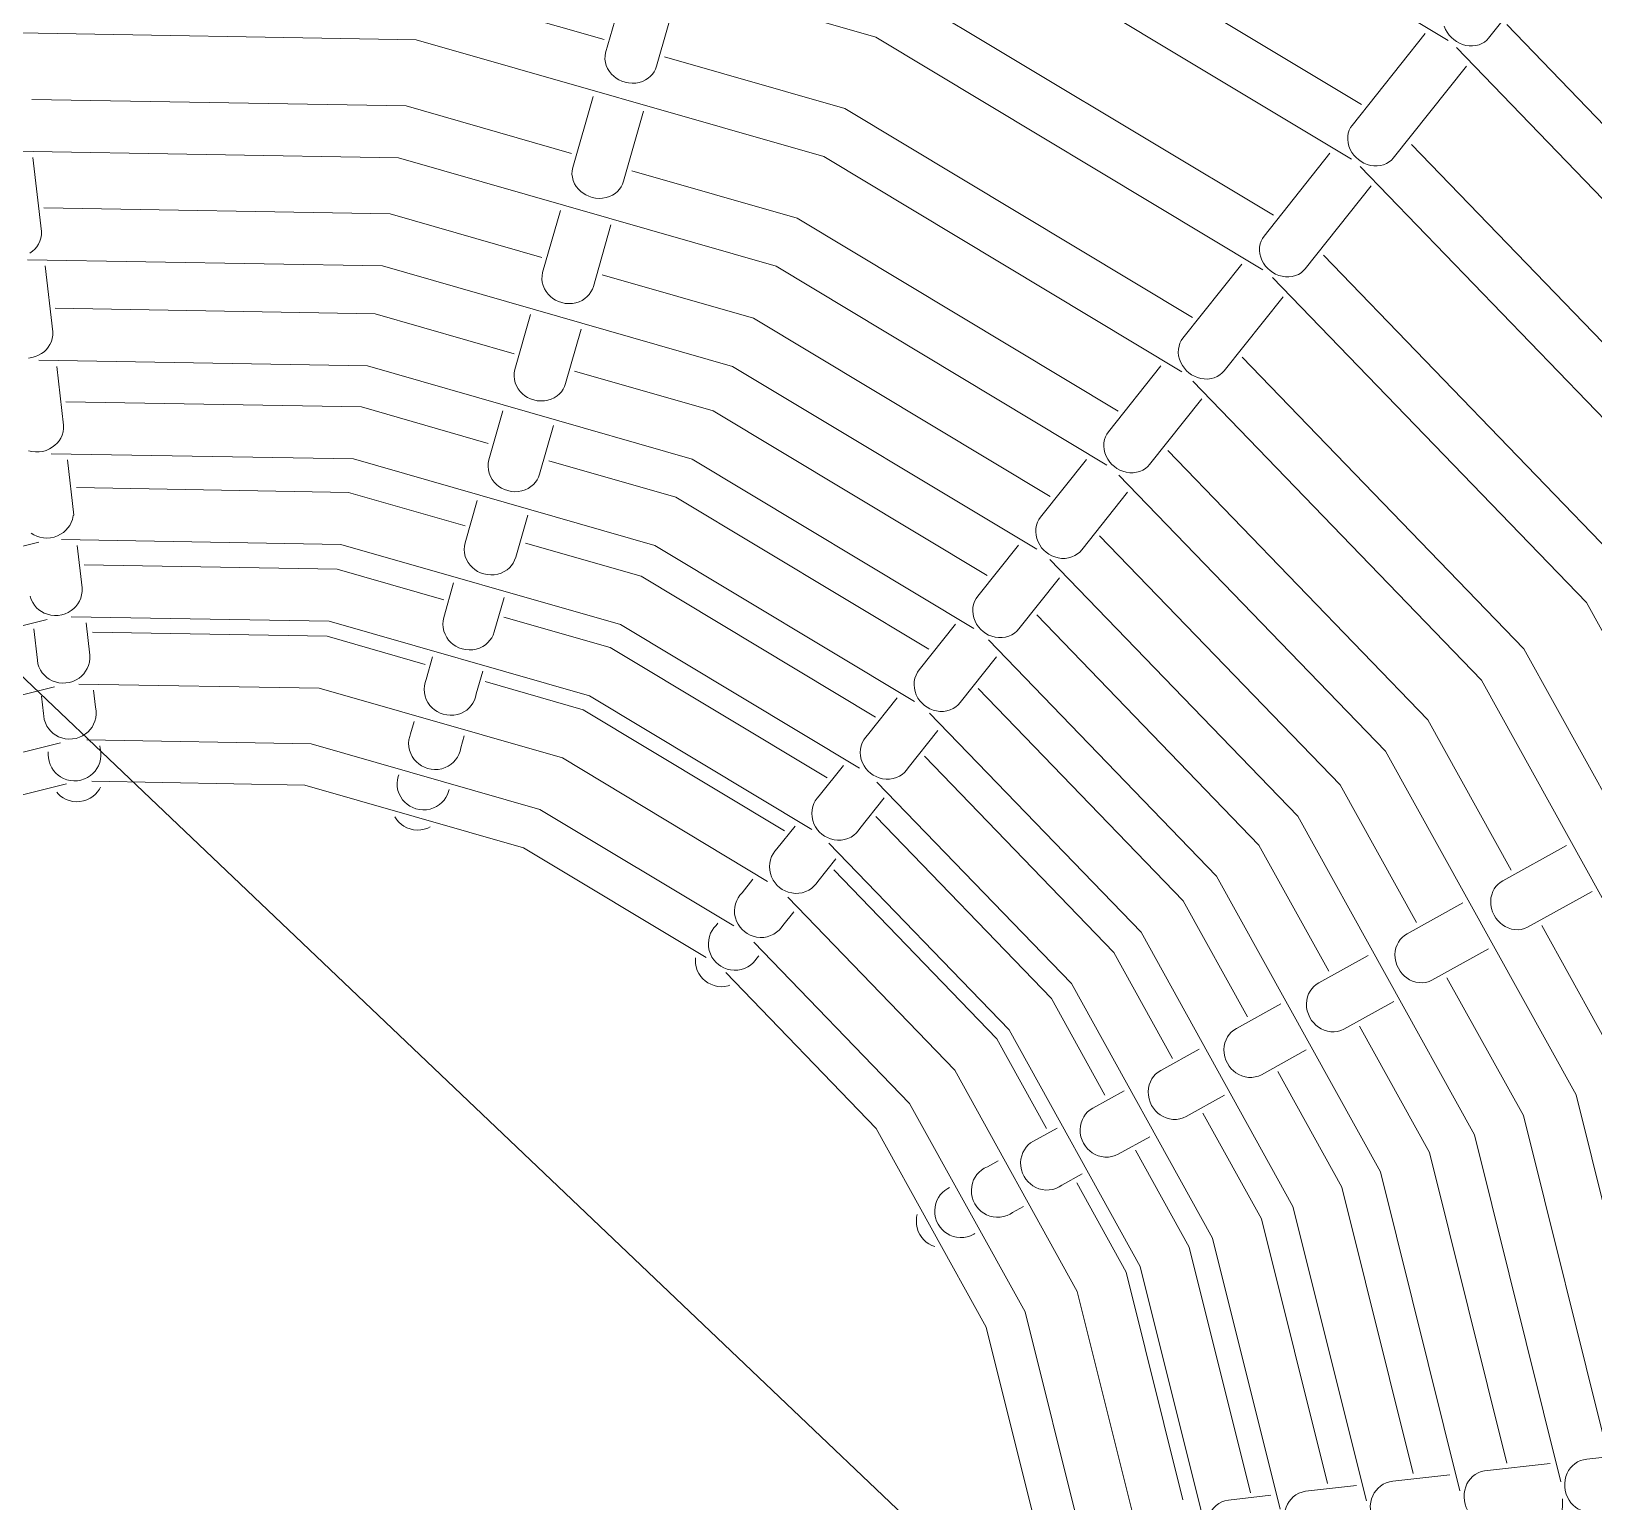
# Model space of a CAD drawing. Header units: millimetres. Extents: x -100577 to 287200, y -212120 to 238461.
# Drawn here: x 58146 to 58681, y 47416 to 47919 of the extents above; entities that cross this region are included whole.
import ezdxf

# ---------------------------------------------------------------- set-up
doc = ezdxf.new("R2010")
doc.units = ezdxf.units.MM
doc.layers.add('11_見えがかり（家具）', color=8, linetype='Continuous', lineweight=9)
doc.layers.add('50_寸法', color=3, linetype='Continuous', lineweight=9)

msp = doc.modelspace()

# ---------------------------------------------------------------- linework, layer by layer
at = {"layer": '11_見えがかり（家具）'}
for points in [[(58631.5, 47915.69), (58475.68, 48009.31), (58299.66, 48059.78), (58118.29, 48062.95)], [(58598.34, 47875.01), (58454.79, 47961.26), (58291.91, 48007.96), (58124.46, 48010.89)], [(58568.03, 47837.19), (58435.47, 47916.84), (58284.75, 47960.06), (58129.54, 47962.77)], [(58375.17, 47952.7), (58442.65, 47933.35), (58571.61, 47855.86)], [(58508.79, 47949.63), (58601.76, 47893.77)], [(58672.86, 47951.11), (58645.28, 47916.44), (58644.65, 47915.75), (58643.9, 47915.13), (58643.02, 47914.61), (58642.03, 47914.2), (58640.95, 47913.92), (58639.82, 47913.8), (58638.65, 47913.84), (58637.49, 47914.02), (58636.36, 47914.35), (58635.29, 47914.81), (58634.31, 47915.36), (58633.43, 47915.99), (58632.61, 47916.71), (58631.85, 47917.54), (58631.17, 47918.48), (58630.6, 47919.5), (58630.15, 47920.6)], [(58141.96, 47936.17), (58280.82, 47933.75), (58342.57, 47916.04)], [(58368.21, 47934.05), (58360.41, 47906.86), (58360.08, 47905.87), (58359.62, 47904.97), (58359.06, 47904.16), (58358.4, 47903.43), (58357.6, 47902.76), (58356.68, 47902.17), (58355.64, 47901.68), (58354.52, 47901.33), (58353.32, 47901.12), (58352.1, 47901.06), (58350.88, 47901.16), (58349.7, 47901.39), (58348.59, 47901.76), (58347.56, 47902.23), (58346.64, 47902.79), (58345.79, 47903.43), (58345, 47904.2), (58344.29, 47905.07), (58343.7, 47906.05), (58343.23, 47907.09), (58342.93, 47908.19), (58342.79, 47909.3), (58342.82, 47910.41), (58343.01, 47911.47), (58350.91, 47939.01)], [(58651.51, 47921.14), (58733.98, 47835.75)], [(58540.33, 47802.24), (58417.68, 47875.94), (58278.16, 47915.94), (58135.82, 47918.43)], [(58597.49, 47879.53), (58597.2, 47880.67), (58597.06, 47881.81), (58597.1, 47882.93), (58597.28, 47883.99), (58597.6, 47884.98), (58598.04, 47885.86), (58598.58, 47886.64), (58623.6, 47918.1)], [(58363.22, 47910.12), (58424.86, 47892.44), (58543.97, 47820.88)], [(58892.26, 47448.09), (58848.62, 47623.12), (58759.84, 47783.28), (58634.29, 47913.29)], [(58637.69, 47906.89), (58612.67, 47875.44), (58612.03, 47874.74), (58611.26, 47874.11), (58610.38, 47873.57), (58609.38, 47873.15), (58608.3, 47872.87), (58607.16, 47872.74), (58605.98, 47872.77), (58604.82, 47872.95), (58603.68, 47873.28), (58602.61, 47873.73), (58601.63, 47874.28), (58600.75, 47874.91), (58599.94, 47875.63), (58599.18, 47876.46), (58598.5, 47877.4), (58597.93, 47878.43), (58597.49, 47879.53)], [(58146.6, 47895.51), (58274.77, 47893.28), (58331.36, 47877.05)], [(58356.02, 47891.54), (58349.13, 47867.5), (58348.78, 47866.5), (58348.32, 47865.59), (58347.76, 47864.77), (58347.09, 47864.03), (58346.28, 47863.35), (58345.35, 47862.76), (58344.31, 47862.27), (58343.18, 47861.91), (58341.99, 47861.7), (58340.76, 47861.64), (58339.54, 47861.74), (58338.36, 47861.98), (58337.25, 47862.35), (58336.23, 47862.82), (58335.31, 47863.39), (58334.47, 47864.04), (58333.68, 47864.82), (58332.97, 47865.7), (58332.38, 47866.68), (58331.93, 47867.74), (58331.63, 47868.85), (58331.5, 47869.98), (58331.54, 47871.09), (58331.74, 47872.16), (58338.72, 47896.5)], [(58514.65, 47770.34), (58401.37, 47838.41), (58272.11, 47875.47), (58140.38, 47877.77)], [(58567.28, 47841.56), (58567, 47842.7), (58566.87, 47843.86), (58566.91, 47844.98), (58567.1, 47846.06), (58567.44, 47847.05), (58567.88, 47847.94), (58568.43, 47848.73), (58590.98, 47877.09)], [(58618.9, 47880.14), (58694.24, 47802.12)], [(58146.96, 47875.66), (58149.85, 47850.27), (58149.84, 47849.14), (58149.66, 47848.03), (58149.32, 47846.96), (58148.85, 47845.97), (58148.26, 47845.08), (58147.59, 47844.29), (58146.82, 47843.57), (58145.93, 47842.92)], [(58352.04, 47871.12), (58408.55, 47854.92), (58518.49, 47788.86)], [(58840.38, 47441.44), (58799.87, 47603.92), (58717.72, 47752.11), (58601.39, 47872.58)], [(58605.07, 47865.89), (58582.51, 47837.53), (58581.87, 47836.82), (58581.1, 47836.18), (58580.2, 47835.64), (58579.2, 47835.21), (58578.11, 47834.92), (58576.96, 47834.78), (58575.78, 47834.8), (58574.61, 47834.98), (58573.47, 47835.3), (58572.4, 47835.74), (58571.42, 47836.3), (58570.53, 47836.92), (58569.72, 47837.64), (58568.96, 47838.48), (58568.29, 47839.42), (58567.72, 47840.46), (58567.28, 47841.56)], [(58150.65, 47858.38), (58269.25, 47856.31), (58321.13, 47841.44)], [(58344.84, 47852.54), (58338.82, 47831.54), (58338.47, 47830.53), (58337.99, 47829.61), (58337.42, 47828.79), (58336.75, 47828.04), (58335.94, 47827.36), (58335.01, 47826.75), (58333.96, 47826.26), (58332.83, 47825.9), (58331.63, 47825.68), (58330.4, 47825.63), (58329.18, 47825.72), (58328, 47825.97), (58326.89, 47826.34), (58325.87, 47826.83), (58324.96, 47827.39), (58324.12, 47828.06), (58323.33, 47828.84), (58322.63, 47829.73), (58322.05, 47830.73), (58321.61, 47831.8), (58321.32, 47832.92), (58321.19, 47834.05), (58321.24, 47835.18), (58321.45, 47836.26), (58327.54, 47857.5)], [(58266.59, 47838.51), (58145.07, 47840.63)], [(58539.47, 47806.59), (58539.19, 47807.74), (58539.07, 47808.9), (58539.12, 47810.04), (58539.32, 47811.12), (58539.65, 47812.12), (58540.11, 47813.03), (58540.66, 47813.83), (58560.83, 47839.18)], [(58588.74, 47842.23), (58693.25, 47734.01), (58727.16, 47672.83)], [(58151.19, 47838.52), (58153.76, 47815.96), (58153.76, 47814.81), (58153.59, 47813.69), (58153.26, 47812.61), (58152.79, 47811.61), (58152.21, 47810.7), (58151.55, 47809.89), (58150.79, 47809.17), (58149.9, 47808.51), (58148.89, 47807.94), (58147.79, 47807.48), (58146.6, 47807.15), (58145.38, 47806.98)], [(58490.62, 47741.55), (58386.46, 47804.14), (58266.59, 47838.51)], [(58341.83, 47835.5), (58393.64, 47820.64), (58495.21, 47759.61)], [(58792.19, 47436.21), (58754.8, 47586.17), (58678.78, 47723.3), (58571.36, 47834.54)], [(58154.59, 47824.02), (58264.14, 47822.11), (58311.66, 47808.48)], [(58574.92, 47827.98), (58554.75, 47802.62), (58554.09, 47801.9), (58553.31, 47801.26), (58552.41, 47800.7), (58551.4, 47800.26), (58550.31, 47799.97), (58549.15, 47799.82), (58547.97, 47799.83), (58546.79, 47800), (58545.65, 47800.32), (58544.58, 47800.76), (58543.59, 47801.31), (58542.71, 47801.94), (58541.9, 47802.66), (58541.14, 47803.5), (58540.47, 47804.45), (58539.9, 47805.48), (58539.47, 47806.59)], [(58334.63, 47816.92), (58329.28, 47798.27), (58328.92, 47797.25), (58328.44, 47796.32), (58327.86, 47795.49), (58327.18, 47794.74), (58326.37, 47794.04), (58325.43, 47793.43), (58324.38, 47792.94), (58323.24, 47792.57), (58322.04, 47792.36), (58320.81, 47792.3), (58319.59, 47792.4), (58318.41, 47792.65), (58317.3, 47793.02), (58316.28, 47793.51), (58315.37, 47794.09), (58314.54, 47794.76), (58313.76, 47795.55), (58313.07, 47796.45), (58312.49, 47797.45), (58312.05, 47798.54), (58311.77, 47799.67), (58311.65, 47800.82), (58311.71, 47801.96), (58311.92, 47803.05), (58317.32, 47821.88)], [(58560.98, 47807.32), (58657.4, 47707.48), (58688.49, 47651.39)], [(58155.11, 47804.16), (58157.41, 47784.01), (58157.41, 47782.85), (58157.25, 47781.71), (58156.93, 47780.62), (58156.47, 47779.6), (58155.9, 47778.68), (58155.24, 47777.87), (58154.48, 47777.13), (58153.59, 47776.46), (58152.59, 47775.87), (58151.49, 47775.41), (58150.31, 47775.07), (58149.08, 47774.89), (58147.84, 47774.87), (58146.63, 47775.01), (58145.47, 47775.29)], [(58469.09, 47714.49), (58372.68, 47772.42), (58261.48, 47804.31), (58148.96, 47806.27)], [(58332.39, 47802.54), (58379.85, 47788.93), (58473.68, 47732.55)], [(58513.95, 47774.51), (58513.68, 47775.67), (58513.56, 47776.83), (58513.61, 47777.98), (58513.82, 47779.07), (58514.17, 47780.08), (58514.63, 47781), (58515.19, 47781.8), (58533.06, 47804.28)], [(58747.97, 47430.77), (58713.3, 47569.82), (58642.93, 47696.77), (58544.1, 47799.1)], [(58158.26, 47792.03), (58259.38, 47790.26), (58302.84, 47777.8)], [(58547.15, 47793.07), (58529.27, 47770.6), (58528.61, 47769.87), (58527.83, 47769.21), (58526.92, 47768.65), (58525.9, 47768.2), (58524.8, 47767.9), (58523.64, 47767.74), (58522.45, 47767.75), (58521.27, 47767.92), (58520.12, 47768.23), (58519.05, 47768.67), (58518.06, 47769.22), (58517.18, 47769.84), (58516.36, 47770.56), (58515.61, 47771.4), (58514.94, 47772.35), (58514.38, 47773.4), (58513.95, 47774.51)], [(58325.18, 47783.96), (58320.39, 47767.29), (58320.03, 47766.26), (58319.54, 47765.32), (58318.96, 47764.48), (58318.27, 47763.72), (58317.45, 47763.02), (58316.51, 47762.4), (58315.45, 47761.9), (58314.31, 47761.53), (58313.11, 47761.31), (58311.88, 47761.26), (58310.66, 47761.36), (58309.48, 47761.61), (58308.37, 47761.99), (58307.35, 47762.49), (58306.44, 47763.07), (58305.61, 47763.74), (58304.84, 47764.54), (58304.15, 47765.46), (58303.58, 47766.47), (58303.15, 47767.56), (58302.88, 47768.71), (58302.77, 47769.87), (58302.83, 47771.02), (58303.06, 47772.12), (58307.87, 47788.92)], [(58535.51, 47775.3), (58624.51, 47683.14), (58653, 47631.73)], [(58158.76, 47772.17), (58160.92, 47753.17), (58160.76, 47753.15), (58160.45, 47751.72), (58160.06, 47750.67), (58159.55, 47749.71), (58158.95, 47748.85), (58158.24, 47748.06), (58157.4, 47747.33), (58156.44, 47746.68), (58155.37, 47746.15), (58154.21, 47745.74), (58153, 47745.49), (58151.76, 47745.4), (58150.54, 47745.46), (58149.36, 47745.68), (58148.26, 47746.04), (58147.24, 47746.51), (58146.34, 47747.06)], [(58448.79, 47689.44), (58359.83, 47742.89), (58256.72, 47772.46), (58153.19, 47774.27)], [(58323.59, 47771.85), (58367.01, 47759.4), (58453.62, 47707.36)], [(58490.64, 47745.2), (58490.37, 47746.36), (58490.26, 47747.54), (58490.32, 47748.69), (58490.53, 47749.79), (58490.89, 47750.81), (58491.36, 47751.74), (58491.92, 47752.55), (58507.59, 47772.25)], [(58707.24, 47426.4), (58675.23, 47554.82), (58610.04, 47672.43), (58518.74, 47766.97)], [(58161.85, 47762.65), (58255.01, 47761.03), (58294.95, 47749.57)], [(58521.68, 47761.05), (58506.01, 47741.35), (58505.34, 47740.61), (58504.55, 47739.95), (58503.63, 47739.37), (58502.61, 47738.92), (58501.5, 47738.6), (58500.33, 47738.44), (58499.13, 47738.44), (58497.95, 47738.6), (58496.8, 47738.91), (58495.72, 47739.35), (58494.74, 47739.89), (58493.85, 47740.52), (58493.04, 47741.24), (58492.29, 47742.08), (58491.62, 47743.03), (58491.06, 47744.08), (58490.64, 47745.2)], [(58316.38, 47753.27), (58312.24, 47738.84), (58311.86, 47737.8), (58311.37, 47736.85), (58310.78, 47736), (58310.09, 47735.24), (58309.26, 47734.53), (58308.31, 47733.91), (58307.25, 47733.4), (58306.1, 47733.03), (58304.9, 47732.81), (58303.67, 47732.75), (58302.45, 47732.86), (58301.27, 47733.11), (58300.16, 47733.5), (58299.15, 47734), (58298.24, 47734.59), (58297.41, 47735.27), (58296.65, 47736.08), (58295.97, 47737), (58295.4, 47738.03), (58294.98, 47739.13), (58294.71, 47740.29), (58294.61, 47741.46), (58294.69, 47742.62), (58294.92, 47743.74), (58299.07, 47758.23)], [(58148.95, 47744), (58056.2, 47720.88), (57969.13, 47672.61), (57900.13, 47605.98)], [(58162.11, 47742.8), (58163.76, 47728.31), (58163.78, 47727.13), (58163.63, 47725.96), (58163.32, 47724.84), (58162.88, 47723.8), (58162.32, 47722.85), (58161.67, 47722.01), (58160.93, 47721.25), (58160.05, 47720.56), (58159.06, 47719.95), (58157.96, 47719.47), (58156.79, 47719.12), (58155.56, 47718.92), (58154.32, 47718.89), (58153.11, 47719.02), (58151.94, 47719.3), (58150.85, 47719.71), (58149.87, 47720.24), (58149, 47720.85), (58148.21, 47721.56), (58147.5, 47722.39), (58146.87, 47723.33), (58146.38, 47724.37), (58146.02, 47725.49)], [(58429.93, 47666.58), (58348.05, 47715.78), (58252.35, 47743.22), (58156.75, 47744.89)], [(58315.53, 47743.67), (58355.23, 47732.29), (58435.39, 47684.12)], [(58468.76, 47721.59), (58468.98, 47722.7), (58469.34, 47723.73), (58469.82, 47724.66), (58470.39, 47725.49), (58484.32, 47743)], [(58512.15, 47746.14), (58594.46, 47660.9), (58620.59, 47613.76)], [(58670.05, 47422.41), (58640.45, 47541.12), (58579.99, 47650.2), (58495.12, 47738.08)], [(58164.5, 47736.24), (58251.08, 47734.73), (58287.62, 47724.25)], [(58308.3, 47725.1), (58304.9, 47713.25), (58304.52, 47712.2), (58304.02, 47711.24), (58303.42, 47710.39), (58302.72, 47709.61), (58301.89, 47708.89), (58300.93, 47708.27), (58299.87, 47707.76), (58298.72, 47707.38), (58297.51, 47707.16), (58296.28, 47707.11), (58295.06, 47707.21), (58293.88, 47707.47), (58292.77, 47707.86), (58291.76, 47708.37), (58290.86, 47708.96), (58290.04, 47709.65), (58289.27, 47710.47), (58288.6, 47711.4), (58288.04, 47712.44), (58287.63, 47713.56), (58287.37, 47714.73), (58287.28, 47715.91), (58287.36, 47717.09), (58287.6, 47718.21), (58290.99, 47730.06)], [(58498.41, 47731.8), (58484.48, 47714.28), (58483.81, 47713.54), (58483.01, 47712.87), (58482.08, 47712.28), (58481.05, 47711.82), (58479.93, 47711.49), (58478.76, 47711.33), (58477.56, 47711.32), (58476.37, 47711.47), (58475.22, 47711.78), (58474.14, 47712.21), (58473.15, 47712.76), (58472.26, 47713.38), (58471.45, 47714.1), (58470.7, 47714.95), (58470.03, 47715.9), (58469.48, 47716.95), (58469.06, 47718.08), (58468.8, 47719.25), (58468.7, 47720.43), (58468.76, 47721.59)], [(58151.84, 47717.55), (58065.95, 47696.14), (57984.94, 47651.24), (57921.04, 47589.53)], [(58165.12, 47716.38), (58166.38, 47705.32), (58166.41, 47704.12), (58166.27, 47702.94), (58165.97, 47701.81), (58165.53, 47700.75), (58164.98, 47699.79), (58164.34, 47698.94), (58163.6, 47698.17), (58162.73, 47697.46), (58161.74, 47696.85), (58160.65, 47696.35), (58159.47, 47695.99), (58158.25, 47695.79), (58157.01, 47695.75), (58155.79, 47695.88), (58154.62, 47696.16), (58153.54, 47696.57), (58152.55, 47697.09), (58151.67, 47697.71), (58150.88, 47698.42), (58150.16, 47699.26), (58149.53, 47700.21), (58149.02, 47701.26), (58148.66, 47702.39), (58148.46, 47703.57), (58147.23, 47714.35)], [(58413.59, 47645.65), (58337.45, 47691.4), (58248.42, 47716.93), (58160.04, 47718.47)], [(58308.13, 47718.37), (58344.62, 47707.91), (58418.81, 47663.33)], [(58448.97, 47692.82), (58448.71, 47693.99), (58448.62, 47695.18), (58448.69, 47696.35), (58448.92, 47697.47), (58449.28, 47698.51), (58449.77, 47699.45), (58450.35, 47700.29), (58462.8, 47715.94)], [(58490.63, 47719.07), (58566.66, 47640.33), (58590.6, 47597.15)], [(58167.36, 47713.2), (58247.65, 47711.79), (58281.23, 47702.16)], [(58635.5, 47419.26), (58608.28, 47528.45), (58552.19, 47629.63), (58474.06, 47710.54)], [(58300.96, 47699.78), (58298.75, 47692.07), (58298.5, 47690.93), (58298.11, 47689.86), (58297.6, 47688.89), (58297, 47688.03), (58296.29, 47687.25), (58295.45, 47686.53), (58294.49, 47685.89), (58293.42, 47685.38), (58292.27, 47685), (58291.06, 47684.78), (58289.83, 47684.72), (58288.6, 47684.83), (58287.43, 47685.09), (58286.32, 47685.49), (58285.32, 47686), (58284.42, 47686.6), (58283.6, 47687.3), (58282.84, 47688.13), (58282.17, 47689.07), (58281.62, 47690.12), (58281.21, 47691.25), (58280.96, 47692.43), (58280.88, 47693.63), (58280.97, 47694.81), (58281.21, 47695.95), (58281.58, 47696.96), (58283.8, 47704.7)], [(58476.88, 47704.73), (58464.43, 47689.08), (58463.75, 47688.33), (58462.94, 47687.64), (58462.01, 47687.05), (58460.98, 47686.58), (58459.85, 47686.25), (58458.67, 47686.07), (58457.47, 47686.06), (58456.27, 47686.21), (58455.12, 47686.51), (58454.04, 47686.94), (58453.04, 47687.48), (58452.16, 47688.11), (58451.35, 47688.83), (58450.6, 47689.67), (58449.93, 47690.63), (58449.38, 47691.69), (58448.97, 47692.82)], [(58154.34, 47694.48), (58074.45, 47674.56), (57998.74, 47632.59), (57939.53, 47575.42)], [(58398.48, 47627.9), (58328.2, 47670.13), (58244.99, 47693.99), (58162.69, 47695.43)], [(58301.82, 47696.26), (58335.38, 47686.64), (58404.31, 47645.22)], [(58167.67, 47693.34), (58168.34, 47687.47), (58168.55, 47686.28), (58168.58, 47685.07), (58168.45, 47683.88), (58168.16, 47682.73), (58167.73, 47681.66), (58167.19, 47680.69), (58166.55, 47679.83), (58165.82, 47679.04), (58164.95, 47678.33), (58163.97, 47677.7), (58162.88, 47677.19), (58161.71, 47676.83), (58160.48, 47676.62), (58159.25, 47676.57), (58158.02, 47676.7), (58156.85, 47676.97), (58155.76, 47677.39), (58154.77, 47677.91), (58153.89, 47678.53), (58153.1, 47679.25), (58152.37, 47680.09), (58151.73, 47681.05), (58151.22, 47682.11), (58150.85, 47683.25), (58150.64, 47684.45), (58150.61, 47685.31), (58149.93, 47691.32)], [(58430.26, 47673.18), (58430.49, 47674.31), (58430.87, 47675.36), (58431.36, 47676.31), (58431.95, 47677.15), (58432.63, 47677.91), (58442.81, 47690.7)], [(58470.59, 47693.86), (58540.78, 47621.18), (58562.77, 47581.5)], [(58603.45, 47415.82), (58578.32, 47516.65), (58526.31, 47610.47), (58453.86, 47685.5)], [(58294.62, 47677.68), (58293.45, 47673.58), (58293.2, 47672.44), (58292.8, 47671.36), (58292.28, 47670.38), (58291.67, 47669.51), (58290.96, 47668.72), (58290.12, 47667.99), (58289.15, 47667.35), (58288.08, 47666.83), (58286.92, 47666.45), (58285.71, 47666.23), (58284.47, 47666.17), (58283.25, 47666.28), (58282.07, 47666.55), (58280.97, 47666.95), (58279.97, 47667.47), (58279.07, 47668.08), (58278.25, 47668.78), (58277.5, 47669.62), (58276.84, 47670.57), (58276.29, 47671.63), (58275.89, 47672.77), (58275.65, 47673.97), (58275.58, 47675.18), (58275.67, 47676.37), (58275.93, 47677.52), (58276.26, 47678.43), (58277.46, 47682.6)], [(58456.79, 47679.58), (58446.62, 47666.79), (58446.03, 47665.95), (58445.34, 47665.19), (58444.53, 47664.49), (58443.59, 47663.89), (58442.55, 47663.41), (58441.41, 47663.07), (58440.23, 47662.88), (58439.02, 47662.86), (58437.82, 47663.01), (58436.66, 47663.3), (58435.58, 47663.73), (58434.58, 47664.27), (58433.7, 47664.9), (58432.89, 47665.62), (58432.14, 47666.47), (58431.48, 47667.43), (58430.93, 47668.49), (58430.52, 47669.62), (58430.27, 47670.81), (58430.18, 47672.01), (58430.26, 47673.18)], [(58156.34, 47675.36), (58081.48, 47656.69), (58010.16, 47617.16), (57954.97, 47563.86)], [(58169.84, 47674.26), (58169.94, 47673.34), (58170.16, 47672.14), (58170.2, 47670.91), (58170.08, 47669.71), (58169.8, 47668.55), (58169.38, 47667.47), (58168.84, 47666.48), (58168.21, 47665.61), (58167.48, 47664.81), (58166.62, 47664.09), (58165.63, 47663.45), (58164.55, 47662.93), (58163.38, 47662.56), (58162.16, 47662.34), (58160.92, 47662.29), (58159.7, 47662.41), (58158.53, 47662.68), (58157.43, 47663.1), (58156.44, 47663.63), (58155.55, 47664.25), (58154.75, 47664.97), (58154.02, 47665.81), (58153.37, 47666.78), (58152.85, 47667.85), (58152.48, 47669.01), (58152.26, 47670.21), (58152.22, 47671.23), (58152.11, 47672.24)], [(58386.91, 47612.64), (58320.54, 47652.52), (58242.15, 47675), (58165.43, 47676.34)], [(58452.17, 47670.74), (58517.02, 47603.6), (58537.13, 47567.32)], [(58289.41, 47659.37), (58289.25, 47658.67), (58288.84, 47657.59), (58288.32, 47656.6), (58287.71, 47655.72), (58286.99, 47654.92), (58286.14, 47654.19), (58285.17, 47653.55), (58284.09, 47653.02), (58282.93, 47652.64), (58281.71, 47652.42), (58280.48, 47652.36), (58279.25, 47652.47), (58278.08, 47652.74), (58276.98, 47653.15), (58275.98, 47653.67), (58275.08, 47654.28), (58274.27, 47655), (58273.52, 47655.84), (58272.87, 47656.81), (58272.33, 47657.88), (58271.93, 47659.03), (58271.7, 47660.23), (58271.64, 47661.46), (58271.74, 47662.67), (58272, 47663.83), (58272.18, 47664.31)], [(58413.68, 47652.34), (58413.92, 47653.47), (58414.3, 47654.53), (58414.8, 47655.49), (58415.39, 47656.34), (58416.09, 47657.11), (58424.41, 47667.57)], [(58158.47, 47661.3), (58086.72, 47643.41), (58018.65, 47605.68), (57966.17, 47554.99)], [(58170.04, 47660.1), (58169.69, 47659.43), (58169.06, 47658.54), (58168.34, 47657.73), (58167.49, 47656.99), (58166.51, 47656.34), (58165.43, 47655.81), (58164.26, 47655.43), (58163.04, 47655.2), (58161.81, 47655.14), (58160.58, 47655.25), (58159.41, 47655.52), (58158.31, 47655.93), (58157.31, 47656.46), (58156.42, 47657.08), (58155.61, 47657.8), (58155.1, 47658.39)], [(58377.39, 47601.84), (58314.85, 47639.42), (58240.04, 47660.87), (58167.17, 47662.15)], [(58573.94, 47413.07), (58550.81, 47505.81), (58502.55, 47592.89), (58435.92, 47661.88)], [(58438.39, 47656.45), (58430.07, 47645.99), (58429.48, 47645.14), (58428.79, 47644.37), (58427.96, 47643.67), (58427.02, 47643.06), (58425.96, 47642.56), (58424.83, 47642.21), (58423.63, 47642.02), (58422.42, 47642), (58421.21, 47642.13), (58420.05, 47642.42), (58418.97, 47642.85), (58417.97, 47643.39), (58417.09, 47644.01), (58416.28, 47644.74), (58415.53, 47645.58), (58414.87, 47646.55), (58414.32, 47647.61), (58413.92, 47648.75), (58413.67, 47649.95), (58413.59, 47651.15), (58413.68, 47652.34)], [(58282.89, 47646.51), (58282.09, 47646.11), (58280.92, 47645.73), (58279.7, 47645.5), (58278.46, 47645.45), (58277.24, 47645.56), (58276.07, 47645.83), (58274.97, 47646.24), (58273.97, 47646.77), (58273.08, 47647.39), (58272.27, 47648.12), (58271.53, 47648.97), (58270.88, 47649.94), (58270.87, 47649.95)], [(58421.84, 47635.64), (58415.64, 47627.85), (58415.04, 47626.99), (58414.34, 47626.21), (58413.51, 47625.5), (58412.56, 47624.88), (58411.5, 47624.38), (58410.35, 47624.02), (58409.15, 47623.82), (58407.93, 47623.78), (58406.72, 47623.92), (58405.56, 47624.2), (58404.47, 47624.62), (58403.47, 47625.16), (58402.59, 47625.79), (58401.78, 47626.51), (58401.03, 47627.36), (58400.37, 47628.33), (58399.83, 47629.4), (58399.43, 47630.54), (58399.19, 47631.74), (58399.12, 47632.96), (58399.21, 47634.15), (58399.46, 47635.3), (58399.85, 47636.36), (58400.36, 47637.33), (58400.96, 47638.19), (58401.66, 47638.97), (58407.85, 47646.76)], [(58435.52, 47650.04), (58495.64, 47587.78), (58513.97, 47554.71)], [(58547.37, 47410.65), (58526.07, 47496.07), (58481.17, 47577.07), (58419.47, 47640.97)], [(58646.02, 47621.02), (58646.12, 47622.2), (58646.36, 47623.33), (58646.73, 47624.37), (58647.21, 47625.3), (58647.78, 47626.12), (58648.45, 47626.85), (58649.23, 47627.51), (58650.13, 47628.07), (58672, 47640.19)], [(58421.13, 47631.84), (58477, 47573.99), (58493.99, 47543.33)], [(58387.48, 47620.24), (58387.88, 47621.32), (58388.39, 47622.3), (58389, 47623.16), (58389.71, 47623.95), (58393.42, 47628.61)], [(58407.4, 47617.49), (58403.7, 47612.83), (58403.09, 47611.96), (58402.38, 47611.17), (58401.54, 47610.45), (58400.58, 47609.82), (58399.51, 47609.31), (58398.36, 47608.94), (58397.16, 47608.73), (58395.93, 47608.69), (58394.72, 47608.82), (58393.55, 47609.1), (58392.46, 47609.52), (58391.46, 47610.06), (58390.57, 47610.68), (58389.76, 47611.41), (58389.02, 47612.26), (58388.36, 47613.23), (58387.83, 47614.3), (58387.43, 47615.45), (58387.19, 47616.66), (58387.13, 47617.88), (58387.23, 47619.08), (58387.48, 47620.24)], [(58524.41, 47407.71), (58504.5, 47487.57), (58462.53, 47563.28), (58405.35, 47622.49)], [(58613.6, 47605.15), (58613.98, 47606.19), (58614.47, 47607.13), (58615.05, 47607.96), (58615.72, 47608.7), (58616.51, 47609.37), (58617.42, 47609.94), (58636.52, 47620.53)], [(58680.73, 47624.45), (58658.58, 47612.18), (58657.58, 47611.74), (58656.51, 47611.46), (58655.38, 47611.33), (58654.23, 47611.37), (58653.1, 47611.57), (58652.01, 47611.93), (58650.99, 47612.41), (58650.06, 47613.01), (58649.23, 47613.68), (58648.48, 47614.45), (58647.78, 47615.34), (58647.17, 47616.34), (58646.67, 47617.44), (58646.3, 47618.6), (58646.08, 47619.81), (58646.02, 47621.02)], [(58378.31, 47607.87), (58378.57, 47609.03), (58378.97, 47610.12), (58379.5, 47611.11), (58380.11, 47611.99), (58380.83, 47612.78), (58381.46, 47613.58)], [(58663.53, 47612.73), (58691.97, 47561.42), (58722.99, 47437.04)], [(58395.45, 47602.46), (58394.81, 47601.66), (58394.2, 47600.78), (58393.48, 47599.99), (58392.64, 47599.26), (58391.67, 47598.62), (58390.59, 47598.1), (58389.44, 47597.72), (58388.22, 47597.51), (58386.99, 47597.46), (58385.77, 47597.58), (58384.6, 47597.86), (58383.51, 47598.27), (58382.51, 47598.81), (58381.62, 47599.43), (58380.82, 47600.16), (58380.07, 47601.01), (58379.42, 47601.98), (58378.89, 47603.06), (58378.49, 47604.22), (58378.26, 47605.43), (58378.2, 47606.66), (58378.31, 47607.87)], [(58505.46, 47405), (58486.63, 47480.53), (58447.09, 47551.86), (58393.74, 47607.11)], [(58645.24, 47604.78), (58625.92, 47594.07), (58624.91, 47593.63), (58623.83, 47593.33), (58622.69, 47593.19), (58621.53, 47593.22), (58620.39, 47593.42), (58619.29, 47593.76), (58618.26, 47594.24), (58617.33, 47594.83), (58616.49, 47595.5), (58615.73, 47596.26), (58615.03, 47597.15), (58614.42, 47598.14), (58613.91, 47599.24), (58613.54, 47600.41), (58613.32, 47601.61), (58613.26, 47602.83), (58613.36, 47604.02), (58613.6, 47605.15)], [(58385.56, 47592.31), (58384.98, 47592.12), (58383.76, 47591.9), (58382.52, 47591.84), (58381.3, 47591.96), (58380.13, 47592.23), (58379.03, 47592.65), (58378.03, 47593.18), (58377.14, 47593.8), (58376.34, 47594.53), (58375.59, 47595.38), (58374.94, 47596.36), (58374.41, 47597.44), (58374.03, 47598.6), (58373.8, 47599.82), (58373.74, 47601.06), (58373.8, 47601.67)], [(58583.3, 47588.32), (58583.68, 47589.37), (58584.17, 47590.32), (58584.75, 47591.15), (58585.43, 47591.9), (58586.23, 47592.58), (58587.14, 47593.16), (58604.11, 47602.56)], [(58491.24, 47403.5), (58473.34, 47475.3), (58435.61, 47543.36), (58384.15, 47596.66)], [(58631.03, 47594.93), (58657.2, 47547.72), (58685.86, 47432.76)], [(58612.84, 47586.82), (58595.7, 47577.32), (58594.68, 47576.87), (58593.59, 47576.56), (58592.44, 47576.41), (58591.28, 47576.43), (58590.12, 47576.61), (58589.02, 47576.95), (58587.98, 47577.42), (58587.03, 47578), (58586.19, 47578.67), (58585.43, 47579.43), (58584.72, 47580.31), (58584.1, 47581.3), (58583.6, 47582.4), (58583.23, 47583.56), (58583.01, 47584.77), (58582.95, 47585.99), (58583.05, 47587.18), (58583.3, 47588.32)], [(58555.45, 47573.7), (58555.95, 47574.66), (58556.54, 47575.5), (58557.22, 47576.26), (58558.03, 47576.94), (58558.95, 47577.53), (58574.12, 47585.94)], [(58601.06, 47578.28), (58625.02, 47535.05), (58651.53, 47428.74)], [(58582.85, 47570.2), (58567.56, 47561.72), (58566.54, 47561.26), (58565.43, 47560.94), (58564.28, 47560.78), (58563.1, 47560.79), (58561.94, 47560.96), (58560.82, 47561.29), (58559.78, 47561.76), (58558.82, 47562.33), (58557.98, 47562.99), (58557.21, 47563.74), (58556.5, 47564.62), (58555.87, 47565.62), (58555.36, 47566.71), (58554.99, 47567.87), (58554.77, 47569.08), (58554.71, 47570.31), (58554.81, 47571.5), (58555.06, 47572.64), (58555.45, 47573.7)], [(58529.54, 47559.31), (58530.04, 47560.28), (58530.63, 47561.13), (58531.32, 47561.89), (58532.14, 47562.59), (58533.07, 47563.19), (58546.2, 47570.46)], [(58573.14, 47562.79), (58595.06, 47523.24), (58619.51, 47425.21)], [(58506.73, 47547.34), (58507.33, 47548.19), (58508.02, 47548.97), (58508.85, 47549.67), (58509.79, 47550.28), (58520.57, 47556.25)], [(58554.93, 47554.72), (58541.74, 47547.41), (58540.7, 47546.93), (58539.59, 47546.6), (58538.42, 47546.43), (58537.24, 47546.43), (58536.06, 47546.6), (58534.94, 47546.92), (58533.88, 47547.37), (58532.92, 47547.94), (58532.07, 47548.59), (58531.29, 47549.34), (58530.58, 47550.22), (58529.95, 47551.21), (58529.44, 47552.3), (58529.07, 47553.46), (58528.84, 47554.68), (58528.79, 47555.9), (58528.89, 47557.1), (58529.14, 47558.25), (58529.54, 47559.31)], [(58529.29, 47540.51), (58518.51, 47534.53), (58517.47, 47534.05), (58516.34, 47533.71), (58515.17, 47533.53), (58513.97, 47533.52), (58512.79, 47533.67), (58511.65, 47533.98), (58510.59, 47534.43), (58509.62, 47534.99), (58508.76, 47535.63), (58507.98, 47536.38), (58507.26, 47537.25), (58506.63, 47538.24), (58506.11, 47539.33), (58505.74, 47540.5), (58505.52, 47541.71), (58505.46, 47542.94), (58505.56, 47544.14), (58505.82, 47545.29), (58506.22, 47546.36), (58506.73, 47547.34)], [(58547.52, 47548.56), (58567.56, 47512.41), (58590.15, 47421.8)], [(58486.38, 47536.04), (58486.99, 47536.9), (58487.69, 47537.69), (58488.52, 47538.4), (58489.47, 47539.02), (58490.53, 47539.52), (58497.55, 47543.41)], [(58506.2, 47527.8), (58499.15, 47523.89), (58498.26, 47523.31), (58497.2, 47522.81), (58496.07, 47522.46), (58494.88, 47522.27), (58493.68, 47522.25), (58492.48, 47522.39), (58491.34, 47522.69), (58490.27, 47523.13), (58489.29, 47523.68), (58488.43, 47524.32), (58487.64, 47525.07), (58486.91, 47525.93), (58486.28, 47526.92), (58485.76, 47528.01), (58485.38, 47529.17), (58485.16, 47530.39), (58485.1, 47531.62), (58485.21, 47532.83), (58485.47, 47533.98), (58485.87, 47535.06), (58486.38, 47536.04)], [(58524.39, 47535.91), (58542.82, 47502.67), (58563.77, 47418.65)], [(58470.14, 47527.55), (58470.85, 47528.34), (58471.69, 47529.06), (58472.65, 47529.69), (58473.71, 47530.2), (58477.44, 47532.26)], [(58486.09, 47516.65), (58482.3, 47514.54), (58481.49, 47514.01), (58480.43, 47513.51), (58479.28, 47513.14), (58478.09, 47512.94), (58476.87, 47512.91), (58475.67, 47513.04), (58474.51, 47513.34), (58473.43, 47513.77), (58472.45, 47514.31), (58471.58, 47514.95), (58470.78, 47515.68), (58470.05, 47516.55), (58469.41, 47517.53), (58468.89, 47518.62), (58468.51, 47519.78), (58468.29, 47521), (58468.23, 47522.23), (58468.34, 47523.45), (58468.61, 47524.61), (58469.01, 47525.69), (58469.53, 47526.68), (58470.14, 47527.55)], [(58504.31, 47524.72), (58521.24, 47494.17), (58540.67, 47416.25)], [(58469.46, 47507.39), (58469.03, 47507.11), (58467.96, 47506.59), (58466.8, 47506.22), (58465.6, 47506), (58464.37, 47505.96), (58463.16, 47506.09), (58462, 47506.37), (58460.91, 47506.79), (58459.92, 47507.33), (58459.04, 47507.96), (58458.24, 47508.69), (58457.5, 47509.55), (58456.86, 47510.53), (58456.33, 47511.62), (58455.95, 47512.78), (58455.72, 47514), (58455.67, 47515.24), (58455.78, 47516.45), (58456.05, 47517.62), (58456.46, 47518.71)], [(58456.46, 47518.71), (58456.98, 47519.7), (58457.6, 47520.58), (58458.32, 47521.38), (58459.16, 47522.11), (58460.13, 47522.75), (58460.77, 47523.06)], [(58455.76, 47502.88), (58455.75, 47502.88), (58454.66, 47503.3), (58453.66, 47503.83), (58452.77, 47504.46), (58451.97, 47505.19), (58451.23, 47506.04), (58450.58, 47507.02), (58450.05, 47508.1), (58449.67, 47509.27), (58449.44, 47510.49), (58449.39, 47511.72), (58449.5, 47512.95), (58449.7, 47513.82)], [(58671.85, 47418.2), (58671.53, 47419.39), (58671.36, 47420.62), (58671.35, 47421.85), (58671.5, 47423.07), (58671.78, 47424.22), (58672.19, 47425.3), (58672.71, 47426.26), (58673.31, 47427.12), (58674, 47427.88), (58674.8, 47428.57), (58675.71, 47429.17), (58676.72, 47429.64), (58677.8, 47429.96), (58678.92, 47430.11), (58703.56, 47432.92)], [(58636.89, 47417.16), (58636.94, 47418.39), (58637.14, 47419.57), (58637.47, 47420.68), (58637.91, 47421.69), (58638.45, 47422.6), (58639.08, 47423.43), (58639.84, 47424.19), (58640.71, 47424.87), (58641.68, 47425.44), (58642.74, 47425.86), (58643.86, 47426.12), (58666.42, 47428.69)], [(58605.34, 47410.53), (58605.01, 47411.71), (58604.83, 47412.93), (58604.81, 47414.17), (58604.94, 47415.39), (58605.23, 47416.55), (58605.64, 47417.63), (58606.16, 47418.6), (58606.77, 47419.46), (58607.46, 47420.24), (58608.28, 47420.95), (58609.21, 47421.55), (58610.23, 47422.04), (58611.33, 47422.37), (58612.48, 47422.55), (58632.06, 47424.78)], [(58549.49, 47410.79), (58549.97, 47411.8), (58550.54, 47412.69), (58551.21, 47413.51), (58552.01, 47414.27), (58552.93, 47414.94), (58553.95, 47415.49), (58555.05, 47415.89), (58556.21, 47416.14), (58570.7, 47417.79)], [(58571.73, 47071.79), (58634.07, 47175.55), (58668.45, 47295.43), (58670.56, 47416.56)], [(58575.62, 47412.65), (58575.97, 47413.76), (58576.44, 47414.77), (58577, 47415.67), (58577.66, 47416.49), (58578.44, 47417.26), (58579.34, 47417.93), (58580.35, 47418.48), (58581.44, 47418.89), (58582.58, 47419.14), (58600.07, 47421.13)], [(58668.46, 47410.82), (58644.56, 47408.1), (58644.54, 47408.25), (58643.18, 47408.54), (58642.15, 47408.92), (58641.2, 47409.42), (58640.35, 47410.01), (58639.58, 47410.71), (58638.85, 47411.54), (58638.21, 47412.5), (58637.67, 47413.56), (58637.26, 47414.72), (58637, 47415.93), (58636.89, 47417.16)], [(58705.59, 47415.05), (58680.21, 47412.16), (58679.08, 47412.18), (58677.96, 47412.36), (58676.9, 47412.69), (58675.91, 47413.17), (58675.01, 47413.75), (58674.22, 47414.42), (58673.51, 47415.19), (58672.86, 47416.08), (58672.29, 47417.09), (58671.85, 47418.2)]]:
    msp.add_lwpolyline(points, dxfattribs=at)
at = {"layer": '50_寸法'}
msp.add_lwpolyline([(60692.69, 45273.26), (50378.39, 55083.26)], dxfattribs=at)

doc.saveas('drawing.dxf')
